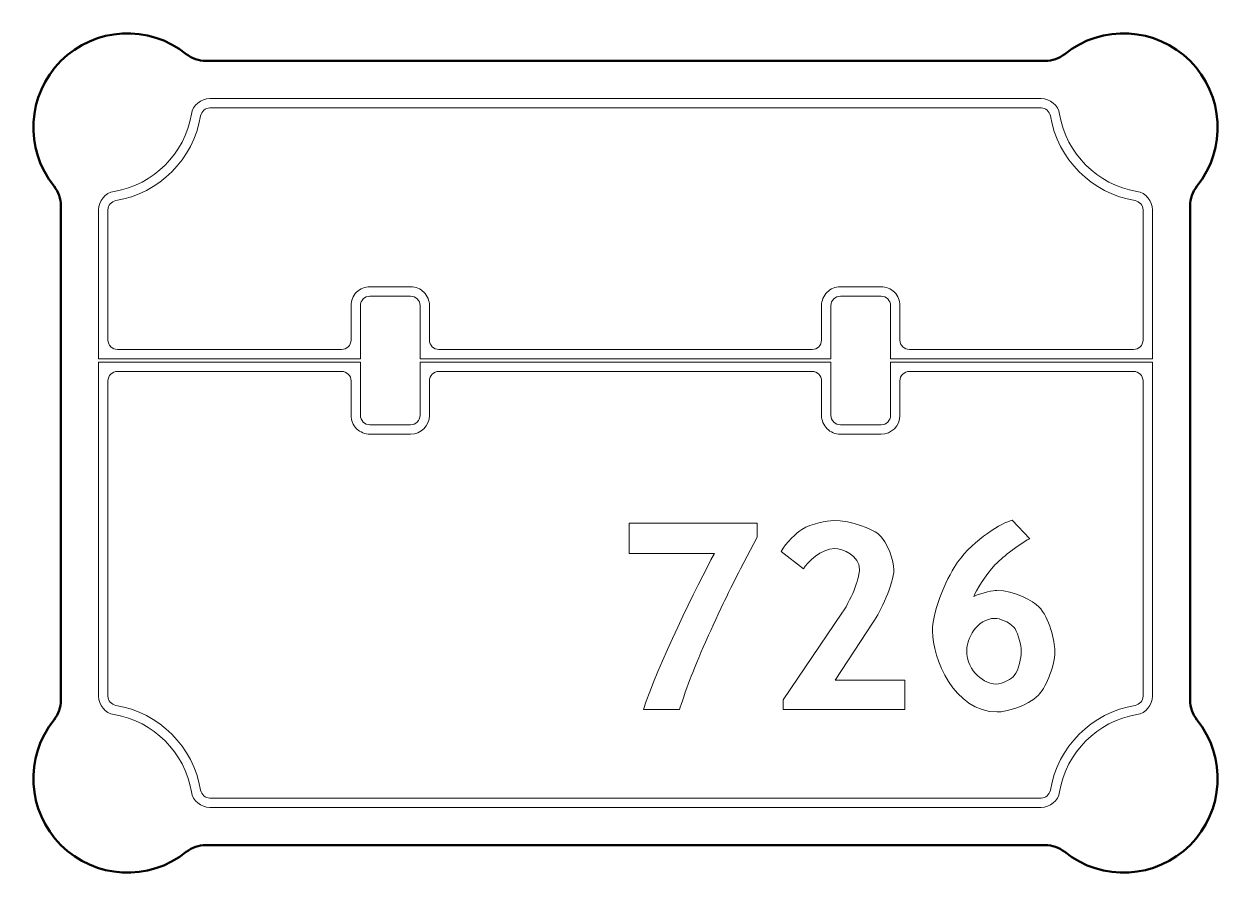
# Model space of a CAD drawing. Header units: millimetres. Extents: x -4457 to 5436, y 521 to 6420.
# Drawn here: x -3157.1 to -2773.6, y 2250.6 to 2524.1 of the extents above; entities that cross this region are included whole.
import ezdxf

# ---------------------------------------------------------------- set-up
doc = ezdxf.new("R2010")
doc.units = ezdxf.units.MM
doc.header["$MEASUREMENT"] = 0
doc.layers.add('layer 1', color=7, linetype='Continuous')
doc.layers.add('layer 2', color=7, linetype='Continuous')

msp = doc.modelspace()

# ---------------------------------------------------------------- linework, layer by layer
at = {"layer": 'layer 1', "lineweight": 50}
for points in [[(-3105.3538, 2514.5235), (-3117.29, 2524.0894), (-3134.5119, 2523.143), (-3145.3281, 2512.3268), (-3145.3281, 2512.3268), (-3156.1442, 2501.5107), (-3157.0906, 2484.2888), (-3147.5248, 2472.3526)], [(-2783.1314, 2472.3526), (-2773.5655, 2484.2888), (-2774.5119, 2501.5106), (-2785.328, 2512.3268), (-2785.328, 2512.3268), (-2796.1441, 2523.1429), (-2813.3659, 2524.0894), (-2825.3022, 2514.5236)], [(-3147.5248, 2302.3011), (-3157.0906, 2290.3649), (-3156.1442, 2273.143), (-3145.3281, 2262.3268), (-3145.3281, 2262.3268), (-3134.5119, 2251.5107), (-3117.29, 2250.5643), (-3105.3538, 2260.1301)], [(-2825.3023, 2260.1301), (-2813.3661, 2250.5643), (-2796.1443, 2251.5107), (-2785.3281, 2262.3268), (-2785.3281, 2262.3268), (-2774.512, 2273.1429), (-2773.5655, 2290.3647), (-2783.1313, 2302.3009)]]:
    msp.add_open_spline(points, degree=3, knots=[0, 0, 0, 0, 0.33333333, 0.33333333, 0.33333333, 0.33333333, 1, 1, 1, 1], dxfattribs=at)
for points in [[(-3105.3538, 2514.5235), (-3103.5796, 2513.1016), (-3101.3738, 2512.3268), (-3099.1001, 2512.3268)], [(-2831.556, 2512.3268), (-2831.556, 2512.3268), (-3099.1001, 2512.3268), (-3099.1001, 2512.3268)], [(-2831.556, 2512.3268), (-2829.2823, 2512.3268), (-2827.0765, 2513.1016), (-2825.3023, 2514.5235)], [(-3145.3281, 2466.0989), (-3145.3281, 2468.3726), (-3146.1029, 2470.5784), (-3147.5248, 2472.3526)], [(-2783.1314, 2472.3526), (-2784.5532, 2470.5784), (-2785.3281, 2468.3726), (-2785.3281, 2466.0989)], [(-3145.3281, 2466.0989), (-3145.3281, 2466.0989), (-3145.3281, 2308.5547), (-3145.3281, 2308.5547)], [(-2785.3281, 2308.5547), (-2785.3281, 2308.5547), (-2785.3281, 2466.0989), (-2785.3281, 2466.0989)], [(-3147.5248, 2302.3011), (-3146.1029, 2304.0753), (-3145.3281, 2306.281), (-3145.3281, 2308.5547)], [(-2785.3281, 2308.5547), (-2785.3281, 2306.2811), (-2784.5532, 2304.0753), (-2783.1314, 2302.3011)], [(-3099.1001, 2262.3268), (-3101.3738, 2262.3268), (-3103.5796, 2261.552), (-3105.3538, 2260.1301)], [(-3099.1001, 2262.3268), (-3099.1001, 2262.3268), (-2831.556, 2262.3268), (-2831.556, 2262.3268)], [(-2825.3023, 2260.1301), (-2827.0765, 2261.552), (-2829.2823, 2262.3268), (-2831.556, 2262.3268)]]:
    msp.add_open_spline(points, degree=3, dxfattribs=at)
at = {"layer": 'layer 2', "color": 240, "lineweight": 9}
for points in [[(-3097.8316, 2500.3268), (-3100.7594, 2500.3268), (-3103.2597, 2498.2137), (-3103.7477, 2495.3268)], [(-3097.8316, 2497.3268), (-3099.2955, 2497.3268), (-3100.5456, 2496.2703), (-3100.7896, 2494.8268)], [(-3097.8316, 2500.3268), (-3097.8316, 2500.3268), (-2832.8245, 2500.3268), (-2832.8245, 2500.3268)], [(-2832.8245, 2497.3268), (-2832.8245, 2497.3268), (-3097.8316, 2497.3268), (-3097.8316, 2497.3268)], [(-2826.9085, 2495.3268), (-2827.3964, 2498.2137), (-2829.8967, 2500.3268), (-2832.8245, 2500.3268)], [(-2829.8665, 2494.8268), (-2830.1105, 2496.2703), (-2831.3606, 2497.3268), (-2832.8245, 2497.3268)], [(-3128.3281, 2470.7464), (-3115.7387, 2472.8744), (-3105.8756, 2482.7375), (-3103.7477, 2495.3268)], [(-3127.8281, 2467.7884), (-3113.9798, 2470.1292), (-3103.1304, 2480.9786), (-3100.7896, 2494.8268)], [(-2829.8665, 2494.8268), (-2827.5257, 2480.9786), (-2816.6763, 2470.1292), (-2802.8281, 2467.7884)], [(-2826.9085, 2495.3268), (-2824.7805, 2482.7375), (-2814.9174, 2472.8744), (-2802.3281, 2470.7464)], [(-3128.3281, 2470.7464), (-3131.2149, 2470.2585), (-3133.3281, 2467.7582), (-3133.3281, 2464.8303)], [(-2797.3281, 2464.8303), (-2797.3281, 2467.7582), (-2799.4412, 2470.2585), (-2802.3281, 2470.7464)], [(-3127.8281, 2467.7884), (-3129.2715, 2467.5444), (-3130.3281, 2466.2943), (-3130.3281, 2464.8303)], [(-2800.3281, 2464.8303), (-2800.3281, 2466.2943), (-2801.3846, 2467.5444), (-2802.8281, 2467.7884)], [(-3133.3281, 2417.3268), (-3133.3281, 2417.3268), (-3133.3281, 2464.8303), (-3133.3281, 2464.8303)], [(-3130.3281, 2464.8303), (-3130.3281, 2464.8303), (-3130.3281, 2423.3268), (-3130.3281, 2423.3268)], [(-2800.3281, 2423.3268), (-2800.3281, 2423.3268), (-2800.3281, 2464.8303), (-2800.3281, 2464.8303)], [(-2797.3281, 2464.8303), (-2797.3281, 2464.8303), (-2797.3281, 2417.3268), (-2797.3281, 2417.3268)], [(-3046.8281, 2440.3268), (-3046.8281, 2440.3268), (-3033.8281, 2440.3268), (-3033.8281, 2440.3268)], [(-2896.8281, 2440.3268), (-2896.8281, 2440.3268), (-2883.8281, 2440.3268), (-2883.8281, 2440.3268)], [(-3033.8281, 2437.3268), (-3033.8281, 2437.3268), (-3046.8281, 2437.3268), (-3046.8281, 2437.3268)], [(-2883.8281, 2437.3268), (-2883.8281, 2437.3268), (-2896.8281, 2437.3268), (-2896.8281, 2437.3268)], [(-3052.8281, 2423.3268), (-3052.8281, 2423.3268), (-3052.8281, 2434.3268), (-3052.8281, 2434.3268)], [(-3049.8281, 2434.3268), (-3049.8281, 2434.3268), (-3049.8281, 2417.3268), (-3049.8281, 2417.3268)], [(-3030.8281, 2417.3268), (-3030.8281, 2417.3268), (-3030.8281, 2434.3268), (-3030.8281, 2434.3268)], [(-3027.8281, 2434.3268), (-3027.8281, 2434.3268), (-3027.8281, 2423.3268), (-3027.8281, 2423.3268)], [(-2902.8281, 2423.3268), (-2902.8281, 2423.3268), (-2902.8281, 2434.3268), (-2902.8281, 2434.3268)], [(-2899.8281, 2434.3268), (-2899.8281, 2434.3268), (-2899.8281, 2417.3268), (-2899.8281, 2417.3268)], [(-2880.8281, 2417.3268), (-2880.8281, 2417.3268), (-2880.8281, 2434.3268), (-2880.8281, 2434.3268)], [(-2877.8281, 2434.3268), (-2877.8281, 2434.3268), (-2877.8281, 2423.3268), (-2877.8281, 2423.3268)], [(-3127.3281, 2420.3268), (-3127.3281, 2420.3268), (-3055.8281, 2420.3268), (-3055.8281, 2420.3268)], [(-3055.8281, 2420.3268), (-3054.1712, 2420.3268), (-3052.8281, 2421.67), (-3052.8281, 2423.3268)], [(-3024.8281, 2420.3268), (-3024.8281, 2420.3268), (-2905.8281, 2420.3268), (-2905.8281, 2420.3268)], [(-2905.8281, 2420.3268), (-2904.1712, 2420.3268), (-2902.8281, 2421.67), (-2902.8281, 2423.3268)], [(-2874.8281, 2420.3268), (-2874.8281, 2420.3268), (-2803.3281, 2420.3268), (-2803.3281, 2420.3268)], [(-2803.3281, 2420.3268), (-2801.6712, 2420.3268), (-2800.3281, 2421.67), (-2800.3281, 2423.3268)], [(-3049.8281, 2417.3268), (-3049.8281, 2417.3268), (-3133.3281, 2417.3268), (-3133.3281, 2417.3268)], [(-3133.3281, 2416.3268), (-3133.3281, 2416.3268), (-3049.8281, 2416.3268), (-3049.8281, 2416.3268)], [(-3133.3281, 2309.8233), (-3133.3281, 2309.8233), (-3133.3281, 2416.3268), (-3133.3281, 2416.3268)], [(-3049.8281, 2416.3268), (-3049.8281, 2416.3268), (-3049.8281, 2399.3268), (-3049.8281, 2399.3268)], [(-2899.8281, 2417.3268), (-2899.8281, 2417.3268), (-3030.8281, 2417.3268), (-3030.8281, 2417.3268)], [(-3030.8281, 2416.3268), (-3030.8281, 2416.3268), (-2899.8281, 2416.3268), (-2899.8281, 2416.3268)], [(-3030.8281, 2399.3268), (-3030.8281, 2399.3268), (-3030.8281, 2416.3268), (-3030.8281, 2416.3268)], [(-2899.8281, 2416.3268), (-2899.8281, 2416.3268), (-2899.8281, 2399.3268), (-2899.8281, 2399.3268)], [(-2797.3281, 2417.3268), (-2797.3281, 2417.3268), (-2880.8281, 2417.3268), (-2880.8281, 2417.3268)], [(-2880.8281, 2416.3268), (-2880.8281, 2416.3268), (-2797.3281, 2416.3268), (-2797.3281, 2416.3268)], [(-2880.8281, 2399.3268), (-2880.8281, 2399.3268), (-2880.8281, 2416.3268), (-2880.8281, 2416.3268)], [(-2797.3281, 2416.3268), (-2797.3281, 2416.3268), (-2797.3281, 2309.8233), (-2797.3281, 2309.8233)], [(-3055.8281, 2413.3268), (-3055.8281, 2413.3268), (-3127.3281, 2413.3268), (-3127.3281, 2413.3268)], [(-2905.8281, 2413.3268), (-2905.8281, 2413.3268), (-3024.8281, 2413.3268), (-3024.8281, 2413.3268)], [(-2803.3281, 2413.3268), (-2803.3281, 2413.3268), (-2874.8281, 2413.3268), (-2874.8281, 2413.3268)], [(-3130.3281, 2410.3268), (-3130.3281, 2410.3268), (-3130.3281, 2309.8233), (-3130.3281, 2309.8233)], [(-3052.8281, 2399.3268), (-3052.8281, 2399.3268), (-3052.8281, 2410.3268), (-3052.8281, 2410.3268)], [(-3027.8281, 2410.3268), (-3027.8281, 2410.3268), (-3027.8281, 2399.3268), (-3027.8281, 2399.3268)], [(-2902.8281, 2399.3268), (-2902.8281, 2399.3268), (-2902.8281, 2410.3268), (-2902.8281, 2410.3268)], [(-2877.8281, 2410.3268), (-2877.8281, 2410.3268), (-2877.8281, 2399.3268), (-2877.8281, 2399.3268)], [(-2800.3281, 2309.8233), (-2800.3281, 2309.8233), (-2800.3281, 2410.3268), (-2800.3281, 2410.3268)], [(-3033.8281, 2393.3268), (-3030.5144, 2393.3268), (-3027.8281, 2396.0131), (-3027.8281, 2399.3268)], [(-3033.8281, 2396.3268), (-3032.1712, 2396.3268), (-3030.8281, 2397.67), (-3030.8281, 2399.3268)], [(-2883.8281, 2393.3268), (-2880.5144, 2393.3268), (-2877.8281, 2396.0131), (-2877.8281, 2399.3268)], [(-2883.8281, 2396.3268), (-2882.1712, 2396.3268), (-2880.8281, 2397.67), (-2880.8281, 2399.3268)], [(-3046.8281, 2396.3268), (-3046.8281, 2396.3268), (-3033.8281, 2396.3268), (-3033.8281, 2396.3268)], [(-3033.8281, 2393.3268), (-3033.8281, 2393.3268), (-3046.8281, 2393.3268), (-3046.8281, 2393.3268)], [(-2896.8281, 2396.3268), (-2896.8281, 2396.3268), (-2883.8281, 2396.3268), (-2883.8281, 2396.3268)], [(-2883.8281, 2393.3268), (-2883.8281, 2393.3268), (-2896.8281, 2393.3268), (-2896.8281, 2393.3268)], [(-2964.1091, 2364.9857), (-2964.1091, 2364.9857), (-2923.2959, 2364.9857), (-2923.2959, 2364.9857)], [(-2964.1091, 2355.275), (-2964.1091, 2355.275), (-2964.1091, 2364.9857), (-2964.1091, 2364.9857)], [(-2923.2959, 2364.9857), (-2923.2959, 2364.9857), (-2923.2959, 2360.4822), (-2923.2959, 2360.4822)], [(-2842.0449, 2365.924), (-2842.0449, 2365.924), (-2836.4625, 2360.0131), (-2836.4625, 2360.0131)], [(-2923.2959, 2360.4822), (-2923.2959, 2360.4822), (-2928.6439, 2350.4431), (-2928.6439, 2350.4431)], [(-2936.9941, 2355.275), (-2936.9941, 2355.275), (-2964.1091, 2355.275), (-2964.1091, 2355.275)], [(-2959.6055, 2305.5487), (-2955.2271, 2319.0592), (-2942.3421, 2345.4548), (-2936.9941, 2355.275)], [(-2908.6126, 2350.3493), (-2908.6126, 2350.3493), (-2915.6962, 2355.9318), (-2915.6962, 2355.9318)], [(-2898.7142, 2356.87), (-2902.8112, 2356.87), (-2907.3616, 2352.5229), (-2908.6126, 2350.3493)], [(-2890.6923, 2350.1616), (-2890.6923, 2354.6339), (-2896.0403, 2356.87), (-2898.7142, 2356.87)], [(-2896.3217, 2336.2289), (-2892.5688, 2341.7332), (-2890.6923, 2348.2695), (-2890.6923, 2350.1616)], [(-2879.7619, 2350.1616), (-2879.7619, 2345.6581), (-2884.1403, 2336.7136), (-2886.3295, 2333.3673)], [(-2854.242, 2341.6237), (-2851.4273, 2342.8747), (-2847.9871, 2343.5002), (-2846.9707, 2343.5002)], [(-2915.0395, 2308.5979), (-2915.0395, 2308.5979), (-2896.3217, 2336.2289), (-2896.3217, 2336.2289)], [(-2886.3295, 2333.3673), (-2886.3295, 2333.3673), (-2898.4797, 2314.8841), (-2898.4797, 2314.8841)], [(-2847.4867, 2334.587), (-2853.5227, 2334.587), (-2856.5406, 2327.8317), (-2856.5406, 2324.4541)], [(-2846.783, 2304.7512), (-2860.5751, 2304.7512), (-2867.4711, 2321.9521), (-2867.4711, 2330.5526)], [(-2856.5406, 2324.4541), (-2856.5406, 2317.2609), (-2850.4109, 2313.6644), (-2847.346, 2313.6644)], [(-2898.4797, 2314.8841), (-2898.4797, 2314.8841), (-2876.2435, 2314.8841), (-2876.2435, 2314.8841)], [(-2876.2435, 2314.8841), (-2876.2435, 2314.8841), (-2876.2435, 2305.5487), (-2876.2435, 2305.5487)], [(-3133.3281, 2309.8233), (-3133.3281, 2306.8955), (-3131.2149, 2304.3952), (-3128.3281, 2303.9072)], [(-3130.3281, 2309.8233), (-3130.3281, 2308.3594), (-3129.2715, 2307.1092), (-3127.8281, 2306.8653)], [(-2802.8281, 2306.8653), (-2801.3846, 2307.1092), (-2800.3281, 2308.3594), (-2800.3281, 2309.8233)], [(-2802.3281, 2303.9072), (-2799.4412, 2304.3952), (-2797.3281, 2306.8955), (-2797.3281, 2309.8233)], [(-3100.7896, 2279.8268), (-3103.1304, 2293.6751), (-3113.9798, 2304.5245), (-3127.8281, 2306.8653)], [(-2948.1122, 2305.5487), (-2948.1122, 2305.5487), (-2959.6055, 2305.5487), (-2959.6055, 2305.5487)], [(-2915.0395, 2305.5487), (-2915.0395, 2305.5487), (-2915.0395, 2308.5979), (-2915.0395, 2308.5979)], [(-2876.2435, 2305.5487), (-2876.2435, 2305.5487), (-2915.0395, 2305.5487), (-2915.0395, 2305.5487)], [(-2802.8281, 2306.8653), (-2816.6763, 2304.5245), (-2827.5257, 2293.6751), (-2829.8665, 2279.8268)], [(-3103.7477, 2279.3268), (-3105.8756, 2291.9162), (-3115.7387, 2301.7792), (-3128.3281, 2303.9072)], [(-2802.3281, 2303.9072), (-2814.9174, 2301.7792), (-2824.7805, 2291.9162), (-2826.9085, 2279.3268)], [(-3103.7477, 2279.3268), (-3103.2597, 2276.44), (-3100.7594, 2274.3268), (-3097.8316, 2274.3268)], [(-3100.7896, 2279.8268), (-3100.5456, 2278.3834), (-3099.2955, 2277.3268), (-3097.8316, 2277.3268)], [(-2832.8245, 2277.3268), (-2831.3606, 2277.3268), (-2830.1105, 2278.3834), (-2829.8665, 2279.8268)], [(-2832.8245, 2274.3268), (-2829.8967, 2274.3268), (-2827.3964, 2276.44), (-2826.9085, 2279.3268)], [(-3097.8316, 2277.3268), (-3097.8316, 2277.3268), (-2832.8245, 2277.3268), (-2832.8245, 2277.3268)], [(-2832.8245, 2274.3268), (-2832.8245, 2274.3268), (-3097.8316, 2274.3268), (-3097.8316, 2274.3268)]]:
    msp.add_open_spline(points, degree=3, dxfattribs=at)
for points, knots in [([(-3046.8281, 2440.3268), (-3048.4194, 2440.3268), (-3049.9455, 2439.6947), (-3051.0707, 2438.5695), (-3051.0707, 2438.5695), (-3052.1959, 2437.4442), (-3052.8281, 2435.9181), (-3052.8281, 2434.3268)], [0, 0, 0, 0, 0.33333333, 0.33333333, 0.33333333, 0.33333333, 1, 1, 1, 1]), ([(-3027.8281, 2434.3268), (-3027.8281, 2435.9181), (-3028.4602, 2437.4442), (-3029.5854, 2438.5695), (-3029.5854, 2438.5695), (-3030.7106, 2439.6947), (-3032.2368, 2440.3268), (-3033.8281, 2440.3268)], [0, 0, 0, 0, 0.33333333, 0.33333333, 0.33333333, 0.33333333, 1, 1, 1, 1]), ([(-2896.8281, 2440.3268), (-2898.4194, 2440.3268), (-2899.9455, 2439.6947), (-2901.0707, 2438.5695), (-2901.0707, 2438.5695), (-2902.1959, 2437.4442), (-2902.8281, 2435.9181), (-2902.8281, 2434.3268)], [0, 0, 0, 0, 0.33333333, 0.33333333, 0.33333333, 0.33333333, 1, 1, 1, 1]), ([(-2877.8281, 2434.3268), (-2877.8281, 2435.9181), (-2878.4602, 2437.4442), (-2879.5854, 2438.5695), (-2879.5854, 2438.5695), (-2880.7106, 2439.6947), (-2882.2368, 2440.3268), (-2883.8281, 2440.3268)], [0, 0, 0, 0, 0.33333333, 0.33333333, 0.33333333, 0.33333333, 1, 1, 1, 1]), ([(-3046.8281, 2437.3268), (-3047.6237, 2437.3268), (-3048.3868, 2437.0108), (-3048.9494, 2436.4481), (-3048.9494, 2436.4481), (-3049.512, 2435.8855), (-3049.8281, 2435.1225), (-3049.8281, 2434.3268)], [0, 0, 0, 0, 0.33333333, 0.33333333, 0.33333333, 0.33333333, 1, 1, 1, 1]), ([(-3030.8281, 2434.3268), (-3030.8281, 2435.1225), (-3031.1441, 2435.8855), (-3031.7067, 2436.4481), (-3031.7067, 2436.4481), (-3032.2693, 2437.0108), (-3033.0324, 2437.3268), (-3033.8281, 2437.3268)], [0, 0, 0, 0, 0.33333333, 0.33333333, 0.33333333, 0.33333333, 1, 1, 1, 1]), ([(-2896.8281, 2437.3268), (-2897.6237, 2437.3268), (-2898.3868, 2437.0108), (-2898.9494, 2436.4481), (-2898.9494, 2436.4481), (-2899.512, 2435.8855), (-2899.8281, 2435.1225), (-2899.8281, 2434.3268)], [0, 0, 0, 0, 0.33333333, 0.33333333, 0.33333333, 0.33333333, 1, 1, 1, 1]), ([(-2880.8281, 2434.3268), (-2880.8281, 2435.1225), (-2881.1441, 2435.8855), (-2881.7067, 2436.4481), (-2881.7067, 2436.4481), (-2882.2693, 2437.0108), (-2883.0324, 2437.3268), (-2883.8281, 2437.3268)], [0, 0, 0, 0, 0.33333333, 0.33333333, 0.33333333, 0.33333333, 1, 1, 1, 1]), ([(-3130.3281, 2423.3268), (-3130.3281, 2422.5312), (-3130.012, 2421.7681), (-3129.4494, 2421.2055), (-3129.4494, 2421.2055), (-3128.8868, 2420.6429), (-3128.1237, 2420.3268), (-3127.3281, 2420.3268)], [0, 0, 0, 0, 0.33333333, 0.33333333, 0.33333333, 0.33333333, 1, 1, 1, 1]), ([(-3027.8281, 2423.3268), (-3027.8281, 2422.5312), (-3027.512, 2421.7681), (-3026.9494, 2421.2055), (-3026.9494, 2421.2055), (-3026.3868, 2420.6429), (-3025.6237, 2420.3268), (-3024.8281, 2420.3268)], [0, 0, 0, 0, 0.33333333, 0.33333333, 0.33333333, 0.33333333, 1, 1, 1, 1]), ([(-2877.8281, 2423.3268), (-2877.8281, 2422.5312), (-2877.512, 2421.7681), (-2876.9494, 2421.2055), (-2876.9494, 2421.2055), (-2876.3868, 2420.6429), (-2875.6237, 2420.3268), (-2874.8281, 2420.3268)], [0, 0, 0, 0, 0.33333333, 0.33333333, 0.33333333, 0.33333333, 1, 1, 1, 1]), ([(-3127.3281, 2413.3268), (-3128.1237, 2413.3268), (-3128.8868, 2413.0108), (-3129.4494, 2412.4481), (-3129.4494, 2412.4481), (-3130.012, 2411.8855), (-3130.3281, 2411.1225), (-3130.3281, 2410.3268)], [0, 0, 0, 0, 0.33333333, 0.33333333, 0.33333333, 0.33333333, 1, 1, 1, 1]), ([(-3052.8281, 2410.3268), (-3052.8281, 2411.1225), (-3053.1441, 2411.8855), (-3053.7067, 2412.4481), (-3053.7067, 2412.4481), (-3054.2693, 2413.0108), (-3055.0324, 2413.3268), (-3055.8281, 2413.3268)], [0, 0, 0, 0, 0.33333333, 0.33333333, 0.33333333, 0.33333333, 1, 1, 1, 1]), ([(-3024.8281, 2413.3268), (-3025.6237, 2413.3268), (-3026.3868, 2413.0108), (-3026.9494, 2412.4481), (-3026.9494, 2412.4481), (-3027.512, 2411.8855), (-3027.8281, 2411.1225), (-3027.8281, 2410.3268)], [0, 0, 0, 0, 0.33333333, 0.33333333, 0.33333333, 0.33333333, 1, 1, 1, 1]), ([(-2902.8281, 2410.3268), (-2902.8281, 2411.1225), (-2903.1441, 2411.8855), (-2903.7067, 2412.4481), (-2903.7067, 2412.4481), (-2904.2693, 2413.0108), (-2905.0324, 2413.3268), (-2905.8281, 2413.3268)], [0, 0, 0, 0, 0.33333333, 0.33333333, 0.33333333, 0.33333333, 1, 1, 1, 1]), ([(-2874.8281, 2413.3268), (-2875.6237, 2413.3268), (-2876.3868, 2413.0108), (-2876.9494, 2412.4481), (-2876.9494, 2412.4481), (-2877.512, 2411.8855), (-2877.8281, 2411.1225), (-2877.8281, 2410.3268)], [0, 0, 0, 0, 0.33333333, 0.33333333, 0.33333333, 0.33333333, 1, 1, 1, 1]), ([(-2800.3281, 2410.3268), (-2800.3281, 2411.1225), (-2800.6441, 2411.8855), (-2801.2067, 2412.4481), (-2801.2067, 2412.4481), (-2801.7693, 2413.0108), (-2802.5324, 2413.3268), (-2803.3281, 2413.3268)], [0, 0, 0, 0, 0.33333333, 0.33333333, 0.33333333, 0.33333333, 1, 1, 1, 1]), ([(-3052.8281, 2399.3268), (-3052.8281, 2397.7355), (-3052.1959, 2396.2094), (-3051.0707, 2395.0842), (-3051.0707, 2395.0842), (-3049.9455, 2393.959), (-3048.4194, 2393.3268), (-3046.8281, 2393.3268)], [0, 0, 0, 0, 0.33333333, 0.33333333, 0.33333333, 0.33333333, 1, 1, 1, 1]), ([(-3049.8281, 2399.3268), (-3049.8281, 2398.5312), (-3049.512, 2397.7681), (-3048.9494, 2397.2055), (-3048.9494, 2397.2055), (-3048.3868, 2396.6429), (-3047.6237, 2396.3268), (-3046.8281, 2396.3268)], [0, 0, 0, 0, 0.33333333, 0.33333333, 0.33333333, 0.33333333, 1, 1, 1, 1]), ([(-2902.8281, 2399.3268), (-2902.8281, 2397.7355), (-2902.1959, 2396.2094), (-2901.0707, 2395.0842), (-2901.0707, 2395.0842), (-2899.9455, 2393.959), (-2898.4194, 2393.3268), (-2896.8281, 2393.3268)], [0, 0, 0, 0, 0.33333333, 0.33333333, 0.33333333, 0.33333333, 1, 1, 1, 1]), ([(-2899.8281, 2399.3268), (-2899.8281, 2398.5312), (-2899.512, 2397.7681), (-2898.9494, 2397.2055), (-2898.9494, 2397.2055), (-2898.3868, 2396.6429), (-2897.6237, 2396.3268), (-2896.8281, 2396.3268)], [0, 0, 0, 0, 0.33333333, 0.33333333, 0.33333333, 0.33333333, 1, 1, 1, 1]), ([(-2915.6962, 2355.9318), (-2914.2889, 2358.7465), (-2910.5829, 2362.0303), (-2909.0817, 2362.9685), (-2909.0817, 2362.9685), (-2906.0794, 2364.845), (-2900.9503, 2365.7832), (-2899.1364, 2365.7832)], [0, 0, 0, 0, 0.33333333, 0.33333333, 0.33333333, 0.33333333, 1, 1, 1, 1]), ([(-2899.1364, 2365.7832), (-2893.0692, 2365.7832), (-2886.611, 2363.0154), (-2884.8987, 2361.6315), (-2884.8987, 2361.6315), (-2881.4742, 2358.8638), (-2879.7619, 2352.6011), (-2879.7619, 2350.1616)], [0, 0, 0, 0, 0.33333333, 0.33333333, 0.33333333, 0.33333333, 1, 1, 1, 1]), ([(-2867.4711, 2330.5526), (-2867.4711, 2337.777), (-2862.1388, 2348.7856), (-2859.4726, 2352.4838), (-2859.4726, 2352.4838), (-2854.1403, 2359.8802), (-2845.188, 2365.1421), (-2842.0449, 2365.924)], [0, 0, 0, 0, 0.33333333, 0.33333333, 0.33333333, 0.33333333, 1, 1, 1, 1]), ([(-2836.4625, 2360.0131), (-2840.4969, 2357.9177), (-2845.7979, 2353.4455), (-2847.4398, 2351.7332), (-2847.4398, 2351.7332), (-2850.7236, 2348.3086), (-2853.6165, 2343.2813), (-2854.242, 2341.6237)], [0, 0, 0, 0, 0.33333333, 0.33333333, 0.33333333, 0.33333333, 1, 1, 1, 1]), ([(-2928.6439, 2350.4431), (-2930.3952, 2347.0342), (-2933.2099, 2341.311), (-2934.1794, 2339.3016), (-2934.1794, 2339.3016), (-2936.1184, 2335.2828), (-2938.9175, 2329.114), (-2939.8323, 2327.0342), (-2939.8323, 2327.0342), (-2941.6618, 2322.8747), (-2943.984, 2317.1671), (-2944.6876, 2315.3532), (-2944.6876, 2315.3532), (-2946.095, 2311.7254), (-2947.6743, 2307.0029), (-2948.1122, 2305.5487)], [0, 0, 0, 0, 0.2, 0.2, 0.2, 0.2, 0.4, 0.4, 0.4, 0.4, 0.6, 0.6, 0.6, 0.6, 1, 1, 1, 1]), ([(-2846.9707, 2343.5002), (-2841.3725, 2343.5002), (-2835.1958, 2340.0444), (-2833.507, 2338.3165), (-2833.507, 2338.3165), (-2830.1294, 2334.8606), (-2828.4406, 2327.2219), (-2828.4406, 2324.2664)], [0, 0, 0, 0, 0.33333333, 0.33333333, 0.33333333, 0.33333333, 1, 1, 1, 1]), ([(-2839.1364, 2323.8442), (-2839.1364, 2327.1593), (-2840.6845, 2330.7402), (-2841.4586, 2331.7019), (-2841.4586, 2331.7019), (-2843.0066, 2333.6253), (-2846.2514, 2334.587), (-2847.4867, 2334.587)], [0, 0, 0, 0, 0.33333333, 0.33333333, 0.33333333, 0.33333333, 1, 1, 1, 1]), ([(-2828.4406, 2324.2664), (-2828.4406, 2318.4494), (-2831.912, 2311.9443), (-2833.6478, 2310.146), (-2833.6478, 2310.146), (-2837.1192, 2306.5495), (-2844.1403, 2304.7512), (-2846.783, 2304.7512)], [0, 0, 0, 0, 0.33333333, 0.33333333, 0.33333333, 0.33333333, 1, 1, 1, 1]), ([(-2847.346, 2313.6644), (-2844.844, 2313.6644), (-2842.1075, 2315.4627), (-2841.3647, 2316.3618), (-2841.3647, 2316.3618), (-2839.8792, 2318.1601), (-2839.1364, 2322.2492), (-2839.1364, 2323.8442)], [0, 0, 0, 0, 0.33333333, 0.33333333, 0.33333333, 0.33333333, 1, 1, 1, 1])]:
    msp.add_open_spline(points, degree=3, knots=knots, dxfattribs=at)

doc.saveas('drawing.dxf')
